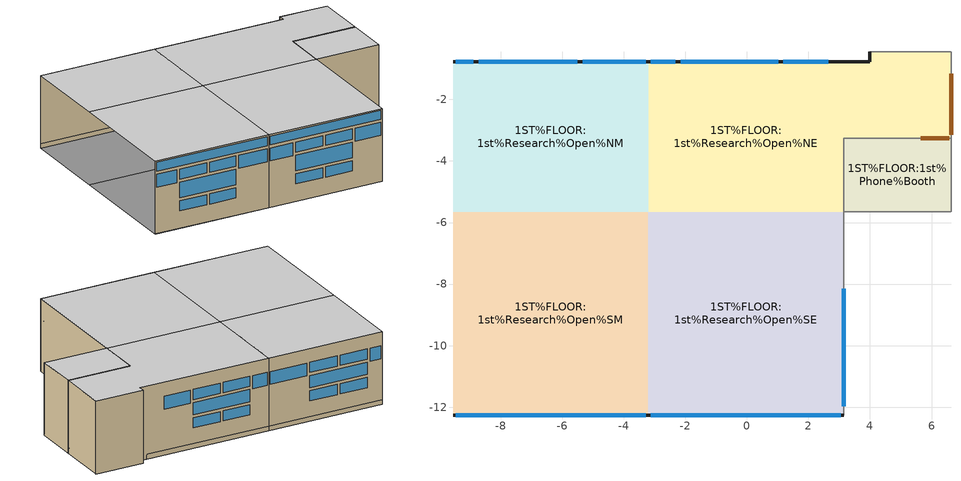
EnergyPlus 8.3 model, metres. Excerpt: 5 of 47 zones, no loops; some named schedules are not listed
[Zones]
1ST%FLOOR:1st%Research%Open%NE
 floor outside (27): 3.91,-3.26 3.52,-3.26 3.52,-0.78 3.91,-0.78 z0.51
 floor to 1st%Plenvm:1st%Plenvm (4): 3.14,-5.65 -3.2,-5.65 -3.2,-0.78 3.52,-0.78 3.52,-3.26 3.14,-3.26 z0.51
 floor ground (groundfloor_from_db): 6.63,-3.26 3.91,-3.26 3.91,-0.78 3.99,-0.78 3.99,-0.45 6.63,-0.45 z0.51
 wall outside (extWall_medium_ashrae901_2013_zone4): 3.99,-0.45 3.99,-0.78 z0.51:4.42; 3.99,-0.78,0.51 3.61,-0.78,0.51 3.61,-0.78,0.77 -3.2,-0.78,0.77 -3.2,-0.78,4.42 3.99,-0.78,4.42
 wall to 1ST%FLOOR:1st%Lobby (21): 6.63,-3.26 6.63,-0.45 3.99,-0.45 z0.51:4.42
 wall ground (extWall_medium_ashrae901_2013_zone4): 3.61,-0.78 -3.2,-0.78 z0.51:0.77
 wall to 1ST%FLOOR:1st%Phone%Booth (23): 3.14,-5.65 3.14,-3.26 z0.51:4.42
 wall to 1ST%FLOOR:1st%Phone%Booth (31): 3.14,-3.26 6.63,-3.26 z0.51:4.42
 window (ext_win_ashrae901_zone4): 2.64,-0.78 1.19,-0.78 / -2.32,-0.78 -3.12,-0.78 z2.98:3.68; 1.02,-0.78 -0.5,-0.78 / -0.67,-0.78 -2.16,-0.78 z3.13:3.68; -0.67,-0.78 -2.16,-0.78 / 1.02,-0.78 -0.5,-0.78 z1.6:2.15; 1.02,-0.78 -2.16,-0.78 z2.31:2.97
 door inside (25): 6.63,-3.15 6.63,-1.17 / 5.66,-3.26 6.57,-3.26 z0.81:3.24
 ceiling to 2nd%Plenvm:2nd%Plenvm%False (5): -3.2,-5.65 3.14,-5.65 3.14,-3.26 6.63,-3.26 6.63,-0.45 3.99,-0.45 3.99,-0.78 -3.2,-0.78 z4.42
1ST%FLOOR:1st%Research%Open%NM
 floor to 1st%Plenvm:1st%Plenvm (4): -3.2,-5.65 -9.55,-5.65 -9.55,-0.78 -3.2,-0.78 z0.51
 wall outside (extWall_medium_ashrae901_2013_zone4): -3.2,-0.78 -9.55,-0.78 z0.77:4.42
 wall ground (extWall_medium_ashrae901_2013_zone4): -3.2,-0.78 -9.55,-0.78 z0.51:0.77
 window (ext_win_ashrae901_zone4): -5.51,-0.78 -7.03,-0.78 / -7.2,-0.78 -8.72,-0.78 z3.13:3.68; -5.51,-0.78 -7.03,-0.78 / -7.2,-0.78 -8.72,-0.78 z1.6:2.15; -5.51,-0.78 -8.72,-0.78 z2.31:2.97; -3.29,-0.78 -5.34,-0.78 / -8.89,-0.78 -9.47,-0.78 z2.98:3.68
 ceiling to 2nd%Plenvm:2nd%Plenvm%False (5): -9.55,-5.65 -3.2,-5.65 -3.2,-0.78 -9.55,-0.78 z4.42
1ST%FLOOR:1st%Phone%Booth
 floor outside (27): 6.63,-3.71 3.52,-3.71 3.52,-3.26 3.91,-3.26 3.91,-3.33 6.63,-3.33 z0.51
 floor to 1st%Plenvm:1st%Plenvm (4): 6.63,-5.65 3.14,-5.65 3.14,-3.26 3.52,-3.26 3.52,-3.71 6.63,-3.71 z0.51
 floor ground (groundfloor_from_db): 6.63,-3.33 3.91,-3.33 3.91,-3.26 6.63,-3.26 z0.51
 wall to 1ST%FLOOR:1st%Volunteer%Area (22): 3.14,-5.65 6.63,-5.65 6.63,-3.26 z0.51:4.42
 ceiling to 2nd%Plenvm:2nd%Plenvm%False (5): 3.14,-5.65 6.63,-5.65 6.63,-3.26 3.14,-3.26 z4.42
1ST%FLOOR:1st%Research%Open%SM
 floor to 1st%Plenvm:1st%Plenvm (4): -3.2,-12.26 -9.55,-12.26 -9.55,-5.65 -3.2,-5.65 z0.51
 wall outside (extWall_medium_ashrae901_2013_zone4): -9.55,-12.26 -3.2,-12.26 z0.51:4.42
 window (ext_win_ashrae901_zone4): -8.17,-12.26 -6.67,-12.26 / -6.51,-12.26 -5.03,-12.26 z1.44:1.99; -8.17,-12.26 -5.03,-12.26 z2.15:2.99; -8.17,-12.26 -6.67,-12.26 / -6.51,-12.26 -5.03,-12.26 z3.15:3.7; -9.47,-12.26 -3.29,-12.26 z3.87:4.34; -4.86,-12.26 -3.29,-12.26 / -9.47,-12.26 -8.34,-12.26 z3.01:3.7
 ceiling to 2nd%Plenvm:2nd%Plenvm%False (5): -9.55,-12.26 -3.2,-12.26 -3.2,-5.65 -9.55,-5.65 z4.42
1ST%FLOOR:1st%Research%Open%SE
 floor to 1st%Plenvm:1st%Plenvm (4): 3.14,-12.26 -3.2,-12.26 -3.2,-5.65 3.14,-5.65 z0.51
 wall outside (extWall_medium_ashrae901_2013_zone4): -3.2,-12.26 3.14,-12.26 z0.51:4.42
 wall to 1ST%FLOOR:1st%Volunteer%Area (22): 3.14,-12.26 3.14,-5.65 z0.51:4.42
 window inside (1006): 3.14,-11.98 3.14,-8.16 z3.31:3.94
 window (ext_win_ashrae901_zone4): -1.68,-12.26 -0.18,-12.26 / -0.01,-12.26 1.47,-12.26 z1.44:1.99; -1.68,-12.26 1.47,-12.26 z2.15:2.99; -1.68,-12.26 -0.18,-12.26 / -0.01,-12.26 1.47,-12.26 z3.15:3.7; 1.63,-12.26 3.06,-12.26 / -3.12,-12.26 -1.84,-12.26 z3.01:3.7; -3.12,-12.26 3.06,-12.26 z3.87:4.34
 ceiling to 2nd%Plenvm:2nd%Plenvm%False (5): -3.2,-12.26 3.14,-12.26 3.14,-5.65 -3.2,-5.65 z4.42
[Building]
Building: North Axis {deg}=0; Terrain=Suburbs; Loads Convergence Tolerance Value=0.4; Temperature Convergence Tolerance Value {deltaC}=0.4; Solar Distribution=FullExterior; Maximum Number of Warmup Days=25; Minimum Number of Warmup Days=6
[Site:Location]
Phipps_CSL_Building: Latitude {N+ S-}=39.8; Longitude {W- E+}=116.47; Time Zone Relative to GMT {GMT+/-}=8; Elevation {m}=32
[SizingPeriod:DesignDay] Day of Month=21; Dry-Bulb Temperature Range Modifier Type=DefaultMultipliers; Humidity Condition Type=Wetbulb; Barometric Pressure {Pa}=100941; Rain {Yes/No}=No; Snow on ground {Yes/No}=No; Daylight Savings Time Indicator=No
Name | Month | Day Type | Maximum Dry-Bulb Temperature {C} | Daily Dry-Bulb Temperature Range {C} | Wetbulb at Maximum Dry-Bulb {C} | Wind Speed {m/s} design conditions vs. traditional 3.35 m/s (7mph) | Wind Direction {Degrees; N=0, S=180} | Solar Model Indicator | ASHRAE Clear Sky Optical Depth for Beam Irradiance (taub) | ASHRAE Clear Sky Optical Depth for Diffuse Irradiance (taud) | Sky Clearness | Wind Speed {m/s} design conditions vs. traditional 6.71 m/s (15 mph) | Clearness {0.0 to 1.1}
Summer Design Day in Phipps_CSL_Building | 7 | SummerDesignDay | 34.9 | 8.9 | 22.2 | 3.4 | 180 | ASHRAETau | 0.747 | 1.448 | 0.98
Winter Design Day in Phipps_CSL_Building | 1 | WinterDesignDay | -10.8 | 0 | -10.8 |  | 340 | ASHRAEClearSky |  |  |  | 2.2 | 0
[Site:GroundTemperature:BuildingSurface]
14, 14, 14, 14, 14, 14, 14, 14, 14, 14, 14, 14
[Site:GroundTemperature:Deep]
14.89, 14.89, 14.89, 14.89, 14.89, 14.89, 14.89, 14.89, 14.89, 14.89, 14.89, 14.89
[Site:GroundReflectance]
0.2, 0.2, 0.2, 0.2, 0.2, 0.2, 0.2, 0.2, 0.2, 0.2, 0.2, 0.2
[Site:GroundReflectance:SnowModifier]
1, 1
[Material]
Name | Roughness | Thickness {m} | Conductivity {w/m-K} | Density {kg/m3} | Specific Heat {J/kg-K} | Thermal Emittance | Solar Absorptance | Visible Absorptance | Conductivity {W/m-K} | Thermal Absorptance
Brickwork Outer Leaf_0.105 | Rough | .105 | 0.84 | 1700 | 800 | 0.9 | 0.7 | 0.7
6 in. Concrete at R-0.0625/in (NW 145 lb/ft3 solid concrete)_0.1524 | Rough | .1524 | 2.27 | 2321.4 | 837.36 | 0.9 | 0.7 | 0.7
R-20 board Insulation (Glass fiber board)_0.1268 | Rough | .1268 | 0.036 | 160 | 840 | 0.9 | 0.7 | 0.7
Gypsum Plastering_0.013 | Rough | .013 | 0.4 | 1000 | 1000 | 0.9 | 0.5 | 0.5
XPS Extruded Polystyrene  - CO2 Blowing_0.0885 | Rough | .0885 | 0.034 | 35 | 1400 | 0.9 | 0.6 | 0.6
3_1_10014 | Rough | 0.003 |  | 288 | 1380 |  | 0.7 | 0.7 | 0.06 | 0.9
3_2_10013 | Rough | 0.0381 |  | 1200 | 1000 |  | 0.7 | 0.7 | 0.38 | 0.9
5_1_10007 | Rough | 0.1397 |  | 2240 | 836.8 |  | 0.7 | 0.7 | 1.311 | 0.9
13_5_10001 | Smooth | 0.0159 |  | 784.9 | 830 |  | 0.92 | 0.92 | 0.16 | 0.9
21_2_10002 | Rough | 0.0762 |  | 240 | 1260 |  | 0.6 | 0.6 | 0.063 | 0.9
23_2_10002 | Rough | 0.1524 |  | 240 | 1260 |  | 0.6 | 0.6 | 0.063 | 0.9
25_1_108 | Rough | 0.035 |  | 700 | 2390 |  | 0.5 | 0.5 | 0.19 | 0.9
27_1_5 | Rough | 0.105 |  | 1700 | 800 |  | 0.7 | 0.7 | 0.84 | 0.9
27_2_103 | Rough | 0.1182 |  | 35 | 1400 |  | 0.6 | 0.6 | 0.034 | 0.9
27_3_11 | Rough | 0.1 |  | 1400 | 1000 |  | 0.6 | 0.6 | 0.51 | 0.9
27_4_66 | Rough | 0.013 |  | 1000 | 1000 |  | 0.5 | 0.5 | 0.4 | 0.9
31_2_6 | Rough | 0.115 |  | 1700 | 800 |  | 0.7 | 0.7 | 0.62 | 0.9
[Material:NoMass]
1_RVAL_1: Roughness=Rough; Thermal Resistance {m2-K/W}=.2201375; Thermal Absorptance=0.9; Solar Absorptance=0.7; Visible Absorptance=0.7
[WindowMaterial:SimpleGlazingSystem]
ext_glazing_zone_4: U-Factor=2.16; Solar Heat Gain Coefficient=0.36; Visible Transmittance=0.396
[WindowMaterial:Glazing] Optical Data Type=SpectralAverage; Thickness {m}=0.003; Infrared Transmittance at Normal Incidence=0; Front Side Infrared Hemispherical Emissivity=0.84; Conductivity {W/m-K}=0.9; Dirt Correction Factor for Solar and Visible Transmittance=1
Name | Solar Transmittance at Normal Incidence | Front Side Solar Reflectance at Normal Incidence | Back Side Solar Reflectance at Normal Incidence | Visible Transmittance at Normal Incidence | Front Side Visible Reflectance at Normal Incidence | Back Side Visible Reflectance at Normal Incidence | Back Side Infrared Hemispherical Emissivity
2 | 0.837 | 0.075 | 0.075 | 0.898 | 0.081 | 0.081 | 0.84
40 | 0.63 | 0.19 | 0.22 | 0.85 | 0.056 | 0.079 | 0.1
[WindowMaterial:Gas]
1024: Gas Type=Krypton; Thickness {m}=0.02
[Construction]
groundfloor_from_db: 1_RVAL_1, R-20 board Insulation (Glass fiber board)_0.1268, 6 in. Concrete at R-0.0625/in (NW 145 lb/ft3 solid concrete)_0.1524
4: 3_2_10013, 3_1_10014
5: 5_1_10007
extWall_medium_ashrae901_2013_zone4: Brickwork Outer Leaf_0.105, XPS Extruded Polystyrene  - CO2 Blowing_0.0885, Gypsum Plastering_0.013
21; 22: 13_5_10001, 21_2_10002, 13_5_10001
23: 13_5_10001, 23_2_10002, 13_5_10001
25: 25_1_108
27: 27_1_5, 27_2_103, 27_3_11, 27_4_66
31: 27_4_66, 31_2_6, 27_4_66
ext_win_ashrae901_zone4: ext_glazing_zone_4
1006: 40, 1024, 2
[WindowProperty:FrameAndDivider] Frame Outside Projection {m}=0; Frame Inside Projection {m}=0; Frame Conductance {W/m2-K}=9.5; Ratio of Frame-Edge Glass Conductance to Center-Of-Glass Conductance=1; Frame Solar Absorptance=0.5; Frame Visible Absorptance=0.5; Frame Thermal Hemispherical Emissivity=0.9; Divider Type=DividedLite; Divider Outside Projection {m}=0; Divider Inside Projection {m}=0; Ratio of Divider-Edge Glass Conductance to Center-Of-Glass Conductance=1; Divider Thermal Hemispherical Emissivity=0.9; Outside Reveal Solar Absorptance=0.5; Inside Sill Depth {m}=0; Inside Sill Solar Absorptance=0.5; Inside Reveal Depth {m}=0; Inside Reveal Solar Absorptance=0.5
Name | Frame Width {m} | Divider Width {m} | Number of Horizontal Dividers | Number of Vertical Dividers | Divider Conductance {W/m2-K} | Divider Solar Absorptance | Divider Visible Absorptance
4 | 0.04 | 0.02 | 1 | 1 | 9.5 | 0.5 | 0.5
5 | 0.0635 | 0 | 0 | 0 | 0 | 0 | 0
[ZoneMixing] Schedule=alwaysOn; Design Flow Rate Calculation Method=AirChanges/Hour; Air Changes per Hour {ACH}=1
Name | Zone | Source Zone | Delta Temperature | Delta Temperature\
sw2smMix | 1ST%FLOOR:1ST%RESEARCH%OPEN%SM | 1ST%FLOOR:1ST%RESEARCH%OPEN%SW | 0
sm2swMix | 1ST%FLOOR:1ST%RESEARCH%OPEN%SW | 1ST%FLOOR:1ST%RESEARCH%OPEN%SM | 0
nw2nmMix | 1ST%FLOOR:1ST%RESEARCH%OPEN%NM | 1ST%FLOOR:1ST%RESEARCH%OPEN%NW | 0
nm2nwMix | 1ST%FLOOR:1ST%RESEARCH%OPEN%NW | 1ST%FLOOR:1ST%RESEARCH%OPEN%NM |  | 0
nm2smMix | 1ST%FLOOR:1ST%RESEARCH%OPEN%SM | 1ST%FLOOR:1ST%RESEARCH%OPEN%NM | 0
sm2nmMix | 1ST%FLOOR:1ST%RESEARCH%OPEN%NM | 1ST%FLOOR:1ST%RESEARCH%OPEN%SM | 0
nm2neMix | 1ST%FLOOR:1ST%RESEARCH%OPEN%NE | 1ST%FLOOR:1ST%RESEARCH%OPEN%NM | 0
ne2nmMix | 1ST%FLOOR:1ST%RESEARCH%OPEN%NM | 1ST%FLOOR:1ST%RESEARCH%OPEN%NE | 0
ne2seMix | 1ST%FLOOR:1ST%RESEARCH%OPEN%SE | 1ST%FLOOR:1ST%RESEARCH%OPEN%NE | 0
se2neMix | 1ST%FLOOR:1ST%RESEARCH%OPEN%NE | 1ST%FLOOR:1ST%RESEARCH%OPEN%SE | 0
sm2seMix | 1ST%FLOOR:1ST%RESEARCH%OPEN%SE | 1ST%FLOOR:1ST%RESEARCH%OPEN%SM | 0
se2smMix | 1ST%FLOOR:1ST%RESEARCH%OPEN%SM | 1ST%FLOOR:1ST%RESEARCH%OPEN%SE | 0
[Zone] Type=1; Multiplier=1; Ceiling Height {m}=Autocalculate; Floor Area {m2}=autocalculate; Zone Inside Convection Algorithm=TARP
Name | Volume {m3}
1ST%FLOOR:1st%Research%Open%NE; 1ST%FLOOR:1st%Research%Open%NM; 1ST%FLOOR:1st%Research%Open%SM; 1ST%FLOOR:1st%Research%Open%SE
1ST%FLOOR:1st%Phone%Booth | 31.5186
[RoomAirModelType] Room-Air Modeling Type=UnderFloorAirDistributionExterior; Air Temperature Coupling Strategy=Direct
Name | Zone
1ST%FLOOR:1st%Research%Open%SE Air Model | 1ST%FLOOR:1st%Research%Open%SE
1ST%FLOOR:1st%Research%Open%SM Air Model | 1ST%FLOOR:1st%Research%Open%SM
1ST%FLOOR:1st%Research%Open%NE Air Model | 1ST%FLOOR:1st%Research%Open%NE
1ST%FLOOR:1st%Research%Open%NM Air Model | 1ST%FLOOR:1st%Research%Open%NM
[RoomAirSettings:UnderFloorAirDistributionExterior] Number of Diffusers per Zone=autocalculate; Power per Plume {W}=autocalculate; Design Effective Area of Diffuser {m2}=autocalculate; Diffuser Slot Angle from Vertical {deg}=15; Thermostat Height {m}=1.2; Comfort Height {m}=1.1; Temperature Difference Threshold for Reporting {deltaC}=0.4; Floor Diffuser Type=LinearBarGrille; Transition Height {m}=1.7; Coefficient A in formula Kc = A*Gamma**B + C + D*Gamma + E*Gamma**2=autocalculate; Coefficient B in formula Kc = A*Gamma**B + C + D*Gamma + E*Gamma**2=autocalculate; Coefficient C in formula Kc = A*Gamma**B + C + D*Gamma + E*Gamma**2=autocalculate; Coefficient D in formula Kc = A*Gamma**B + C + D*Gamma + E*Gamma**2=autocalculate; Coefficient E in formula Kc = A*Gamma**B + C + D*Gamma + E*Gamma**2=autocalculate
1ST%FLOOR:1st%Research%Open%SE; 1ST%FLOOR:1st%Research%Open%SM; 1ST%FLOOR:1st%Research%Open%NE; 1ST%FLOOR:1st%Research%Open%NM
[People] Number of People Calculation Method=People; Fraction Radiant=0.3; Sensible Heat Fraction=AUTOCALCULATE; Activity Level Schedule=Activity Schedule; Carbon Dioxide Generation Rate {m3/s-W}=3.82E-8; Enable ASHRAE 55 Comfort Warnings=No; Mean Radiant Temperature Calculation Type=ZoneAveraged; Work Efficiency Schedule=Work efficiency; Clothing Insulation Calculation Method=ClothingInsulationSchedule; Clothing Insulation Schedule=Clothing Schedule; Air Velocity Schedule=AirVelocitySchedule
Name | Zone or ZoneList | Number of People Schedule | Number of People
People 1ST%FLOOR:1st%Research%Open%NE | 1ST%FLOOR:1st%Research%Open%NE | StoOffOccpSch | 3
People 1ST%FLOOR:1st%Research%Open%NM | 1ST%FLOOR:1st%Research%Open%NM | StoOffOccpSch | 3
People 1ST%FLOOR:1st%Phone%Booth | 1ST%FLOOR:1st%Phone%Booth | alwaysZero | 0
People 1ST%FLOOR:1st%Research%Open%SM | 1ST%FLOOR:1st%Research%Open%SM | StoOffOccpSch | 4
People 1ST%FLOOR:1st%Research%Open%SE | 1ST%FLOOR:1st%Research%Open%SE | StoOffOccpSch | 4
[Lights] Design Level Calculation Method=Watts/Area; Return Air Fraction=0; Fraction Radiant=0.42; Fraction Visible=0.18; Fraction Replaceable=1
Name | Zone or ZoneList | Schedule | Lighting Level {W} | Watts per Zone Floor Area {W/m2}
1ST%FLOOR:1st%Research%Open%NE General lighting | 1ST%FLOOR:1st%Research%Open%NE | pythonInteriorLighting | 485.1372 | 4.652
1ST%FLOOR:1st%Research%Open%NM General lighting | 1ST%FLOOR:1st%Research%Open%NM | pythonInteriorLighting | 370.8372 | 4.652
1ST%FLOOR:1st%Phone%Booth General lighting | 1ST%FLOOR:1st%Phone%Booth | 1096 | 116.5122 | 5.203
1ST%FLOOR:1st%Research%Open%SM General lighting | 1ST%FLOOR:1st%Research%Open%SM | pythonInteriorLighting | 503.6352 | 4.652
1ST%FLOOR:1st%Research%Open%SE General lighting | 1ST%FLOOR:1st%Research%Open%SE | pythonInteriorLighting | 503.6352 | 4.652
[ElectricEquipment] Schedule=StoOffEquiSch; Design Level Calculation Method=Watts/Area; Watts per Zone Floor Area {W/m2}=15; Fraction Latent=0; Fraction Radiant=0.2; Fraction Lost=0
Name | Zone or ZoneList | Design Level {W}
1ST%FLOOR:1st%Research%Open%NE Equipment 1 | 1ST%FLOOR:1st%Research%Open%NE | 1131.99
1ST%FLOOR:1st%Research%Open%NM Equipment 1 | 1ST%FLOOR:1st%Research%Open%NM | 865.2868
1ST%FLOOR:1st%Research%Open%SM Equipment 1 | 1ST%FLOOR:1st%Research%Open%SM | 1175.15
1ST%FLOOR:1st%Research%Open%SE Equipment 1 | 1ST%FLOOR:1st%Research%Open%SE | 1175.15
[ZoneInfiltration:DesignFlowRate] Schedule=On; Design Flow Rate Calculation Method=AirChanges/Hour; Air Changes per Hour {1/hr}=1; Constant Term Coefficient=0.606; Temperature Term Coefficient=0.03636; Velocity Term Coefficient=0.1177; Velocity Squared Term Coefficient=0
Name | Zone or ZoneList | Design Flow Rate {m3/s}
1ST%FLOOR:1st%Research%Open%NE Infiltration | 1ST%FLOOR:1st%Research%Open%NE | 0.012919
1ST%FLOOR:1st%Research%Open%NM Infiltration | 1ST%FLOOR:1st%Research%Open%NM | 0.009966
1ST%FLOOR:1st%Phone%Booth Infiltration | 1ST%FLOOR:1st%Phone%Booth | 0.002627
1ST%FLOOR:1st%Research%Open%SM Infiltration | 1ST%FLOOR:1st%Research%Open%SM | 0.013535
1ST%FLOOR:1st%Research%Open%SE Infiltration | 1ST%FLOOR:1st%Research%Open%SE | 0.013535
[Exterior:Lights]
Exterior Facade Lighting: Schedule=calibratedExteriorLighting; Design Level {W}=2560; Control Option=ScheduleNameOnly
[Exterior:FuelEquipment]
ExteriorEquipment: Fuel Use Type=Electricity; Schedule=calibratedExteriorEquipment; Design Level {W}=1134.8
[Schedule:Compact]
On; alwaysOn: Through: 12/31, For: AllDays, Until: 24:00, 1
alwaysZero; StoOffOccpSch; StoOffEquiSch: Through: 12/31, For: AllDays, Until: 24:00, 0
1096: Through: 31 Dec, For: Weekdays SummerDesignDay, Until: 07:00, 0, Until: 19:00, 1, Until: 24:00, 0, For: Weekends, Until: 24:00, 0, For: Holidays, Until: 24:00, 0, For: WinterDesignDay AllOtherDays, Until: 24:00, 0
pythonInteriorLighting: Through: 4/1, For: Weekdays SummerDesignDay WinterDesignDay, Until: 09:00, .03125, Until: 15:00, .6, Until: 19:00, .4, Until: 23:00, .2, Until: 24:00, .14, For: AllOtherDays, Until: 09:00, .03125, Until: 16:00, .45, Until: 19:00, .4, Until: 23:00, .35, Until: 24:00, .2, Through: 9/30, For: Weekdays SummerDesignDay, Until: 08:00, .03125, Until: 09:00, .4, Until: 19:00, .9, Until: 21:00, .45, Until: 22:00, .45, Until: 23:00, .368, Until: 24:00, .09375, For: AllOtherDays, Until: 09:00, .03125, Until: 16:00, .6, Until: 19:00, .2, Until: 23:00, .12, Until: 24:00, .11, Through: 12/31, For: Weekdays SummerDesignDay WinterDesignDay, Until: 09:00, .03125, Until: 15:00, .6, Until: 19:00, .4, Until: 23:00, .2, Until: 24:00, .14, For: AllOtherDays, Until: 09:00, .03125, Until: 16:00, .45, Until: 19:00, .4, Until: 23:00, .35, Until: 24:00, .2
calibratedExteriorEquipment: Through: 3/1, For: Alldays, Until: 01:00, 0, Until: 17:00, .058566, Until: 24:00, .098586, Through: 5/1, For: Alldays, Until: 01:00, 0, Until: 17:00, .131516, Until: 24:00, .236985, Through: 6/1, For: Alldays, Until: 01:00, 0, Until: 17:00, .153093, Until: 24:00, .255154, Through: 7/1, For: Alldays, Until: 01:00, 0, Until: 17:00, .096582, Until: 24:00, .16097, Through: 8/1, For: Alldays, Until: 01:00, 0, Until: 17:00, .357559, Until: 24:00, .595931, Through: 9/1, For: Alldays, Until: 01:00, 0, Until: 17:00, .206521, Until: 24:00, .344202, Through: 10/1, For: Alldays, Until: 01:00, 0, Until: 17:00, .377081, Until: 24:00, .628468, Through: 11/1, For: Alldays, Until: 01:00, 0, Until: 17:00, .488047, Until: 24:00, .813412, Through: 12/1, For: Alldays, Until: 01:00, 0, Until: 17:00, .422289, Until: 24:00, .703815, Through: 12/31, For: Alldays, Until: 01:00, 0, Until: 17:00, .313378, Until: 24:00, .522296
calibratedExteriorLighting: Through: 2/1, For: Alldays, Until: 09:00, .143997, Until: 18:00, 0, Until: 19:00, .882763, Until: 23:00, .845141, Until: 24:00, .444511, Through: 3/1, For: Alldays, Until: 09:00, .119946, Until: 18:00, 0, Until: 19:00, .73532, Until: 23:00, .703982, Until: 24:00, .370268, Through: 4/1, For: Alldays, Until: 09:00, .105, Until: 18:00, 0, Until: 19:00, .646, Until: 23:00, .619, Until: 24:00, .326, Through: 5/1, For: Alldays, Until: 09:00, .083, Until: 18:00, 0, Until: 19:00, .508, Until: 23:00, .487, Until: 24:00, .256, Through: 6/1, For: Alldays, Until: 09:00, .072, Until: 18:00, 0, Until: 19:00, .444, Until: 23:00, .425, Until: 24:00, .224, Through: 7/1, For: Alldays, Until: 09:00, .055, Until: 18:00, 0, Until: 19:00, .336, Until: 23:00, .322, Until: 24:00, .169, Through: 8/1, For: Alldays, Until: 09:00, .058, Until: 18:00, 0, Until: 19:00, .355, Until: 23:00, .34, Until: 24:00, .179, Through: 9/1, For: Alldays, Until: 09:00, .078, Until: 18:00, 0, Until: 19:00, .476, Until: 23:00, .456, Until: 24:00, .24, Through: 10/1, For: Alldays, Until: 09:00, .107, Until: 18:00, 0, Until: 19:00, .658, Until: 23:00, .63, Until: 24:00, .331, Through: 11/1, For: Alldays, Until: 09:00, .101, Until: 18:00, 0, Until: 19:00, .622, Until: 23:00, .595, Until: 24:00, .313, Through: 12/1, For: Alldays, Until: 09:00, .124, Until: 18:00, 0, Until: 19:00, .76, Until: 23:00, .728, Until: 24:00, .383, Through: 12/31, For: Alldays, Until: 09:00, 0.136905, Until: 18:00, 0, Until: 19:00, 0.839286, Until: 23:00, 0.803517, Until: 24:00, .422619
ACTIVITY SCHEDULE: Through: 12/31, For: AllDays, Until: 24:00, 126
Clothing SCHEDULE: Through: 4/30, For: AllDays, Until: 24:00, 0.8, Through: 9/30, For: AllDays, Until: 24:00, 0.5, Through: 12/31, For: AllDays, Until: 24:00, 0.8
